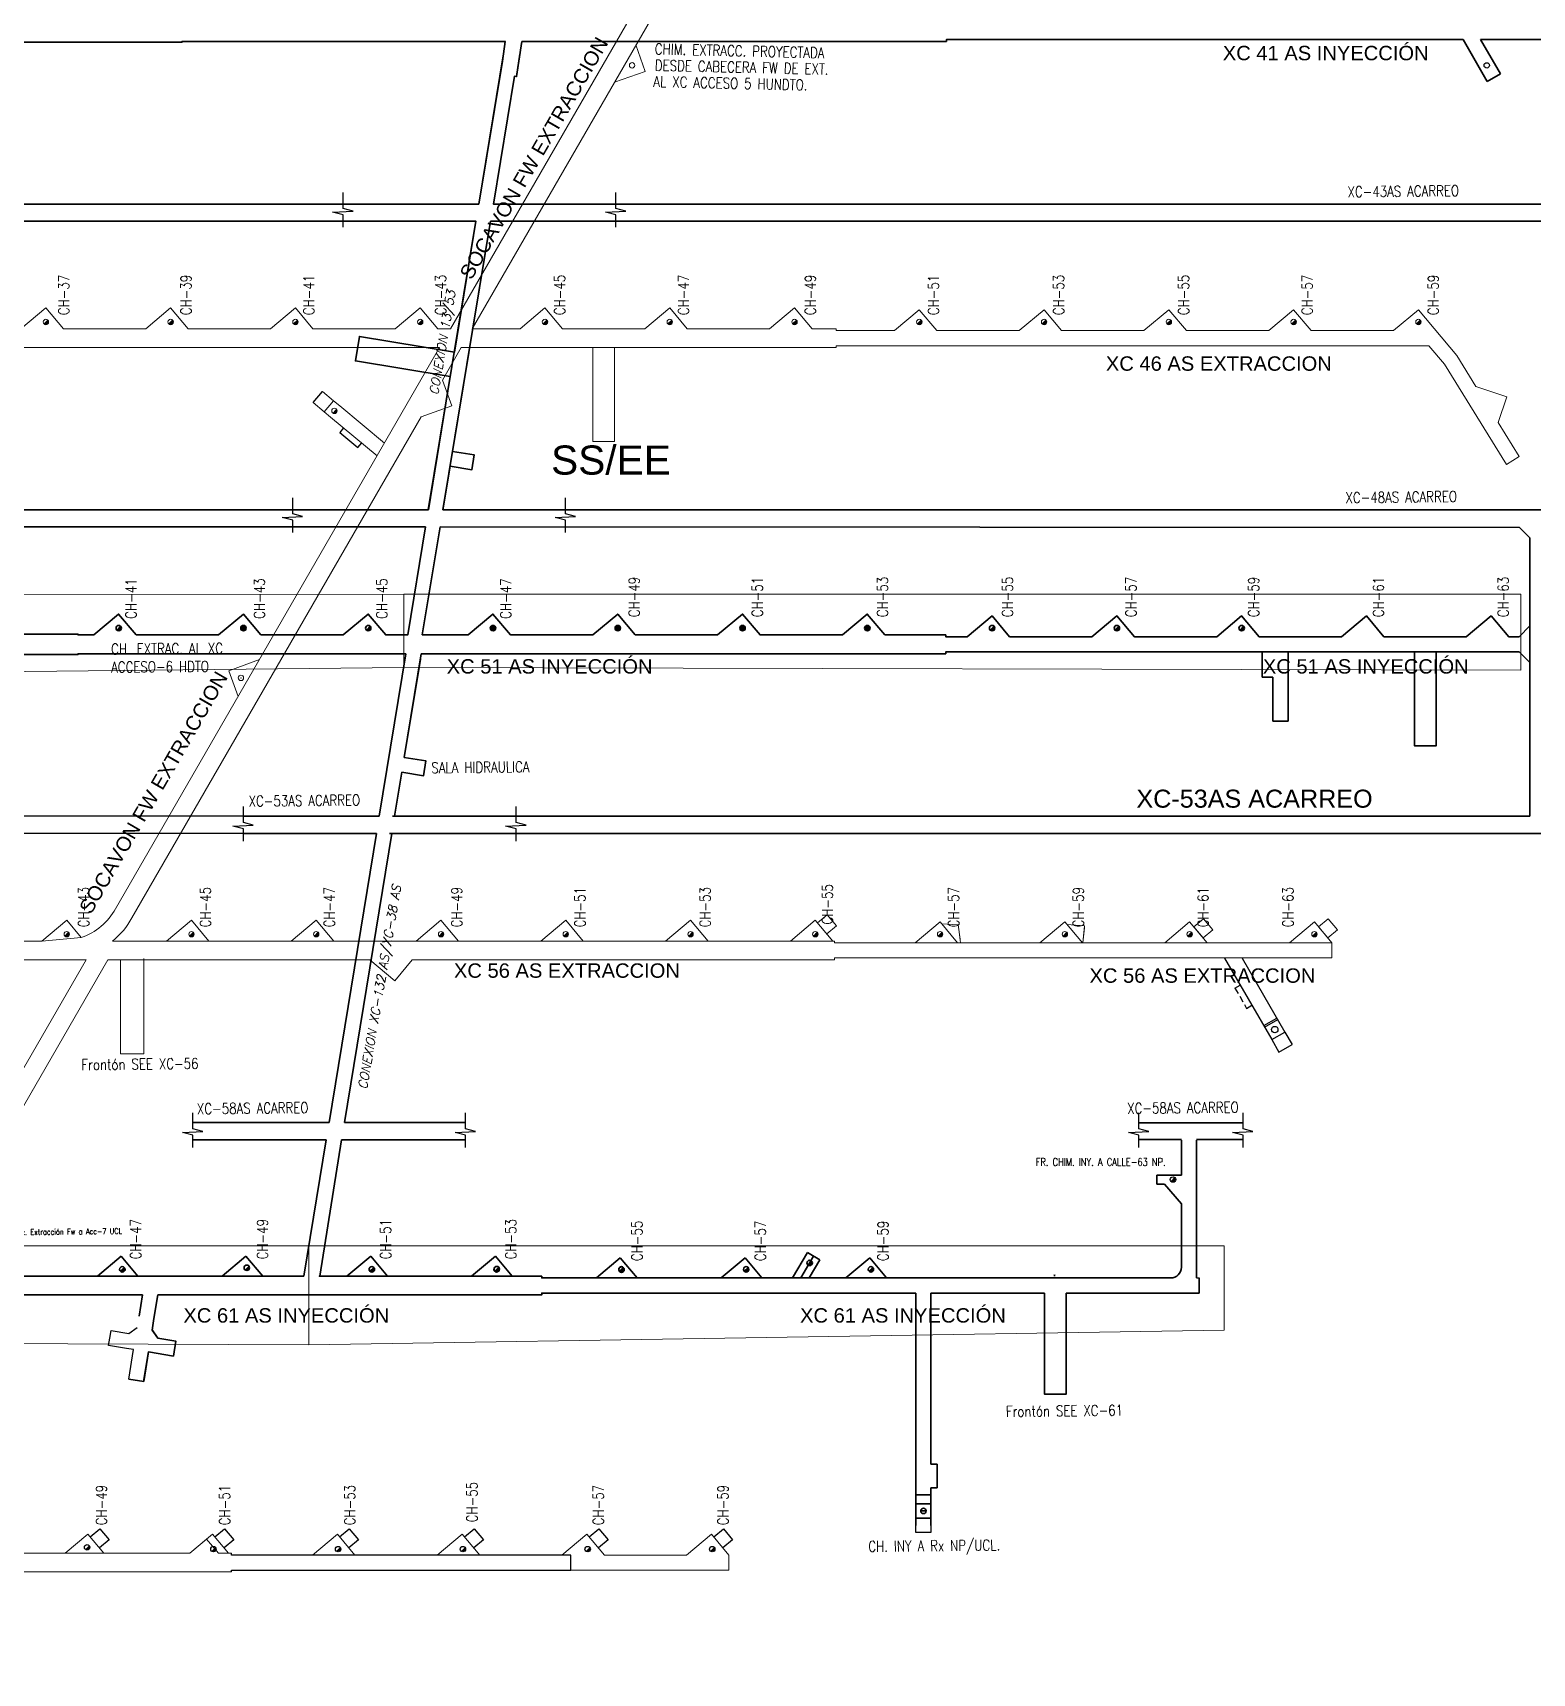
# Model space of a CAD drawing. Header units: millimetres. Extents: x -28 to 1943, y -5245 to 2752.
# Drawn here: x 1094.5 to 1510.8, y -5223.2 to -4767.8 of the extents above; entities that cross this region are included whole.
import ezdxf
from ezdxf.enums import TextEntityAlignment as Align

# ---------------------------------------------------------------- set-up
doc = ezdxf.new("R2010")
doc.units = ezdxf.units.MM
for name, pattern in [('CONTINUA', [0]), ('DASHED2', [0.375, 0.25, -0.125]), ('HIDDEN', [0.375, 0.25, -0.125])]:
    doc.linetypes.add(name, pattern=pattern)
for name, color, linetype, lineweight, transparency in [('234', 1, 'Continuous', 18, 0.5), ('235', 1, 'Continuous', 18, 0.5), ('236', 1, 'Continuous', 18, 0.5), ('241', 1, 'Continuous', 18, 0.5)]:
    doc.layers.add(name, color=color, linetype=linetype, lineweight=lineweight, transparency=transparency)
doc.styles.add('ARIAL', font='arial.ttf')
doc.styles.add('DG-T1-473 TO 560$1$Standard', font='arial.ttf')
doc.styles.add('ROMANS', font='romans.shx', dxfattribs={"width": 0.8})
pattern_1 = [(45, (-18.06037, -4517.2935), (-0.2245064, 0.2245064), [])]

msp = doc.modelspace()

# ---------------------------------------------------------------- hatches: boundary and pattern name
at = {"lineweight": 9}
for points in [[(1097.638, -4848.579, 0.6655196), (1098.915, -4848.045, 0.2008265), (1098.691, -4847.511)], [(1132.279, -4848.579, 0.6655196), (1133.556, -4848.045, 0.2008265), (1133.332, -4847.511)], [(1166.92, -4848.579, 0.6655196), (1168.197, -4848.045, 0.2008265), (1167.973, -4847.511)], [(1201.561, -4848.579, 0.6655196), (1202.838, -4848.045, 0.2008265), (1202.614, -4847.511)], [(1236.202, -4848.579, 0.6655196), (1237.479, -4848.045, 0.2008265), (1237.255, -4847.511)], [(1270.843, -4848.579, 0.6655196), (1272.12, -4848.045, 0.2008265), (1271.896, -4847.511)], [(1305.484, -4848.579, 0.6655196), (1306.761, -4848.045, 0.2008265), (1306.537, -4847.511)], [(1340.125, -4848.579, 0.6655196), (1341.402, -4848.045, 0.2008265), (1341.178, -4847.511)], [(1374.766, -4848.579, 0.6655196), (1376.043, -4848.045, 0.2008265), (1375.819, -4847.511)], [(1409.407, -4848.579, 0.6655196), (1410.684, -4848.045, 0.2008265), (1410.46, -4847.511)], [(1444.048, -4848.579, 0.6655196), (1445.325, -4848.045, 0.2008265), (1445.101, -4847.511)], [(1478.689, -4848.579, 0.6655196), (1479.966, -4848.045, 0.2008265), (1479.742, -4847.511)], [(1103.412, -5018.579, 0.6655196), (1104.688, -5018.045, 0.2008265), (1104.465, -5017.511)], [(1138.053, -5018.579, 0.6655196), (1139.329, -5018.045, 0.2008265), (1139.106, -5017.511)], [(1172.694, -5018.579, 0.6655196), (1173.97, -5018.045, 0.2008265), (1173.747, -5017.511)], [(1207.335, -5018.579, 0.6655196), (1208.611, -5018.045, 0.2008265), (1208.388, -5017.511)], [(1241.976, -5018.579, 0.6655196), (1243.252, -5018.045, 0.2008265), (1243.029, -5017.511)], [(1276.617, -5018.579, 0.6655196), (1277.893, -5018.045, 0.2008265), (1277.67, -5017.511)], [(1311.258, -5018.579, 0.6655196), (1312.534, -5018.045, 0.2008265), (1312.311, -5017.511)], [(1345.899, -5018.579, 0.6655196), (1347.175, -5018.045, 0.2008265), (1346.952, -5017.511)], [(1380.54, -5018.579, 0.6655196), (1381.816, -5018.045, 0.2008265), (1381.593, -5017.511)], [(1415.181, -5018.579, 0.6655196), (1416.457, -5018.045, 0.2008265), (1416.234, -5017.511)], [(1449.822, -5018.579, 0.6655196), (1451.098, -5018.045, 0.2008265), (1450.875, -5017.511)]]:
    msp.add_hatch(color=1, dxfattribs=at).paths.add_polyline_path(points)
h = msp.add_hatch(color=1, dxfattribs=at)
edge = h.paths.add_edge_path()
edge.add_arc((1178.262, -4872.725), 0.748, 230.08708, 360.12325)
edge.add_arc((1178.26, -4872.723), 0.75, 0, 50.30829)
edge.add_line((1178.739, -4872.146), (1177.783, -4873.298))
at = {"lineweight": 35}
for color, points in [(5, [(1117.845, -4933.579, 0.6655196), (1119.122, -4933.045, 0.2008265), (1118.898, -4932.511)]), (5, [(1152.487, -4933.579, 0.6655196), (1153.763, -4933.045, 0.2008265), (1153.539, -4932.511)]), (5, [(1187.128, -4933.579, 0.6655196), (1188.404, -4933.045, 0.2008265), (1188.18, -4932.511)]), (5, [(1221.769, -4933.579, 0.6655196), (1223.045, -4933.045, 0.2008265), (1222.821, -4932.511)]), (5, [(1256.41, -4933.579, 0.6655196), (1257.686, -4933.045, 0.2008265), (1257.462, -4932.511)]), (5, [(1291.051, -4933.579, 0.6655196), (1292.327, -4933.045, 0.2008265), (1292.103, -4932.511)]), (5, [(1325.692, -4933.579, 0.6655196), (1326.968, -4933.045, 0.2008265), (1326.744, -4932.511)]), (5, [(1360.333, -4933.579, 0.6655196), (1361.609, -4933.045, 0.2008265), (1361.385, -4932.511)]), (5, [(1394.974, -4933.579, 0.6655196), (1396.25, -4933.045, 0.2008265), (1396.026, -4932.511)]), (5, [(1429.615, -4933.579, 0.6655196), (1430.891, -4933.045, 0.2008265), (1430.667, -4932.511)]), (5, [(1153.4, -5111.197, 0.6655196), (1154.677, -5110.662, 0.2008265), (1154.453, -5110.128)]), (5, [(1222.821, -5111.564, 0.6655196), (1224.097, -5111.029, 0.2008265), (1223.873, -5110.495)]), (5, [(1309.671, -5109.856, 0.6655196), (1310.948, -5109.322, 0.2008265), (1310.724, -5108.787)]), (5, [(1118.845, -5111.631, 0.6655196), (1120.121, -5111.097, 0.2008265), (1119.897, -5110.563)]), (5, [(1188.095, -5111.631, 0.6655196), (1189.372, -5111.097, 0.2008265), (1189.148, -5110.563)]), (5, [(1188.127, -5111.631, 0.6655196), (1189.403, -5111.097, 0.2008265), (1189.179, -5110.563)]), (5, [(1222.768, -5111.631, 0.6655196), (1224.044, -5111.097, 0.2008265), (1223.82, -5110.563)]), (5, [(1257.409, -5111.631, 0.6655196), (1258.685, -5111.097, 0.2008265), (1258.461, -5110.563)]), (5, [(1257.453, -5111.713, 0.6655196), (1258.729, -5111.179, 0.2008265), (1258.506, -5110.644)]), (5, [(1292.05, -5111.631, 0.6655196), (1293.326, -5111.097, 0.2008265), (1293.102, -5110.563)]), (5, [(1326.691, -5111.631, 0.6655196), (1327.967, -5111.097, 0.2008265), (1327.743, -5110.563)]), (3, [(1109.069, -5188.814, 0.6655196), (1110.346, -5188.28, 0.2008265), (1110.122, -5187.746)]), (3, [(1144.13, -5189.314, 0.6655196), (1145.406, -5188.78, 0.2008265), (1145.183, -5188.246)]), (3, [(1178.771, -5189.314, 0.6655196), (1180.047, -5188.78, 0.2008265), (1179.824, -5188.246)]), (3, [(1213.412, -5189.314, 0.6655196), (1214.688, -5188.78, 0.2008265), (1214.465, -5188.246)]), (3, [(1248.053, -5189.314, 0.6655196), (1249.329, -5188.78, 0.2008265), (1249.106, -5188.246)]), (3, [(1282.62, -5189.314, 0.6655196), (1283.896, -5188.78, 0.2008265), (1283.673, -5188.246)])]:
    msp.add_hatch(color=color, dxfattribs=at).paths.add_polyline_path(points)
h = msp.add_hatch(dxfattribs=at)
h.set_pattern_fill('ANSI31', color=5, scale=0.1)
h.set_pattern_definition([(45, (-87.3424, -4517.2935), (-0.2245064, 0.2245064), [])])
h.paths.add_polyline_path([(1153.763, -4933.045, 1), (1152.263, -4933.045, 1)])
h = msp.add_hatch(dxfattribs=at)
h.set_pattern_fill('ANSI31', color=5, scale=0.1)
h.set_pattern_definition(pattern_1)
h.paths.add_polyline_path([(1223.045, -4933.045, 1), (1221.545, -4933.045, 1)])
h = msp.add_hatch(dxfattribs=at)
h.set_pattern_fill('ANSI31', color=5, scale=0.1)
h.set_pattern_definition(pattern_1)
h.paths.add_polyline_path([(1257.686, -4933.045, 1), (1256.186, -4933.045, 1)])
h = msp.add_hatch(dxfattribs=at)
h.set_pattern_fill('ANSI31', color=5, scale=0.1)
h.set_pattern_definition(pattern_1)
h.paths.add_polyline_path([(1292.327, -4933.045, 1), (1290.827, -4933.045, 1)])
h = msp.add_hatch(dxfattribs=at)
h.set_pattern_fill('ANSI31', color=5, scale=0.1)
h.set_pattern_definition(pattern_1)
h.paths.add_polyline_path([(1326.968, -4933.045, 1), (1325.468, -4933.045, 1)])
msp.add_hatch(color=5).paths.add_polyline_path([(1410.559, -5086.705, 0.6655196), (1411.836, -5086.171, 0.2008265), (1411.612, -5085.636)])

# ---------------------------------------------------------------- linework, layer by layer
at = {"color": 3, "linetype": 'Continuous', "lineweight": 9}
for q in [(1261.964, -4771.135), (1255.997, -4781.453)]:
    msp.add_line((1264.524, -4778.482), q, dxfattribs=at)
at = {"color": 5, "lineweight": 35}
for p, q in [((1491.631, -4769.645), (1498.324, -4781.24)), ((1496.48, -4769.644), (1501.961, -4779.14)), ((1501.961, -4779.14), (1498.324, -4781.24)), ((1222.39, -4815.292), (1256.423, -4815.292)), ((1221.598, -4820.092), (1256.423, -4820.092)), ((1117.845, -4933.579), (1118.898, -4932.511)), ((1152.487, -4933.579), (1153.539, -4932.511)), ((1187.128, -4933.579), (1188.18, -4932.511)), ((1221.769, -4933.579), (1222.821, -4932.511)), ((1256.41, -4933.579), (1257.462, -4932.511)), ((1291.051, -4933.579), (1292.103, -4932.511)), ((1325.692, -4933.579), (1326.744, -4932.511)), ((1360.333, -4933.579), (1361.385, -4932.511)), ((1394.974, -4933.579), (1396.026, -4932.511)), ((1429.615, -4933.579), (1430.667, -4932.511)), ((1435.833, -4939.643), (1435.833, -4946.643)), ((1443.033, -4939.643), (1443.033, -4947.233)), ((1435.833, -4946.643), (1438.833, -4946.643)), ((1438.833, -4946.643), (1438.833, -4947.233)), ((1438.833, -4947.233), (1438.833, -4950.73)), ((1438.833, -4950.73), (1438.833, -4955.08)), ((1443.033, -4947.233), (1443.033, -4950.73)), ((1443.033, -4950.73), (1443.033, -4955.08)), ((1438.833, -4955.08), (1438.833, -4958.93)), ((1443.033, -4955.08), (1443.033, -4958.93)), ((1443.033, -4958.93), (1438.833, -4958.93)), ((1413.436, -5084.921), (1413.436, -5075.195)), ((1413.436, -5081.809), (1413.446, -5081.8)), ((1406.586, -5084.921), (1407.778, -5084.921)), ((1406.586, -5084.921), (1406.586, -5087.421)), ((1406.586, -5087.421), (1407.778, -5087.421)), ((1408.712, -5087.421), (1413.436, -5092.95)), ((1410.559, -5086.705), (1411.612, -5085.636)), ((1413.436, -5110.497), (1413.436, -5092.95)), ((1119.06, -5107.442), (1112.44, -5112.997)), ((1119.06, -5107.442), (1123.721, -5112.997)), ((1153.701, -5107.442), (1147.081, -5112.997)), ((1153.701, -5107.442), (1158.362, -5112.997)), ((1188.342, -5107.442), (1181.722, -5112.997)), ((1188.342, -5107.442), (1193.003, -5112.997)), ((1222.983, -5107.442), (1216.363, -5112.997)), ((1222.983, -5107.442), (1227.644, -5112.997)), ((1257.624, -5107.942), (1251.004, -5113.497)), ((1257.624, -5107.942), (1262.285, -5113.497)), ((1292.265, -5107.942), (1285.645, -5113.497)), ((1292.265, -5107.942), (1296.926, -5113.497)), ((1305.478, -5113.497), (1309.566, -5106.416)), ((1307.787, -5113.497), (1311.298, -5107.416)), ((1309.566, -5106.416), (1313.03, -5108.416)), ((1310.096, -5113.497), (1313.03, -5108.416)), ((1326.906, -5107.942), (1320.286, -5113.497)), ((1326.906, -5107.942), (1331.567, -5113.497)), ((1118.845, -5111.631), (1119.897, -5110.563)), ((1165.665, -5112.997, 2153), (1169.764, -5112.997, 2153)), ((1174.02, -5112.997, 2153), (1174.165, -5112.997, 2153)), ((1188.127, -5111.631), (1189.179, -5110.563)), ((1188.127, -5111.631, 2153), (1189.179, -5110.563, 2153)), ((1222.768, -5111.631), (1223.82, -5110.563)), ((1222.768, -5111.631, 2153), (1223.82, -5110.563, 2153)), ((1227.644, -5112.997), (1235.82, -5112.997, 2153)), ((1257.409, -5111.631), (1258.461, -5110.563)), ((1257.409, -5111.631, 2153), (1258.461, -5110.563, 2153)), ((1326.691, -5111.631), (1327.743, -5110.563)), ((1418.32, -5113.497), (1418.32, -5117.697)), ((1339.689, -5175.056), (1339.689, -5117.697)), ((1343.889, -5165.24), (1343.889, -5117.697)), ((1411.241, -5117.697), (1418.32, -5117.697)), ((1343.889, -5165.24), (1345.589, -5165.24)), ((1345.589, -5171.74), (1345.589, -5165.24)), ((1339.689, -5173.692), (1343.889, -5173.683)), ((1343.889, -5171.74), (1345.589, -5171.74)), ((1343.889, -5175.056), (1343.889, -5171.74)), ((1339.689, -5182.262), (1339.689, -5175.056)), ((1339.689, -5176.192), (1343.889, -5176.183)), ((1342.539, -5178.188), (1341.039, -5178.188)), ((1343.889, -5182.262), (1343.889, -5175.056)), ((1343.889, -5180.188), (1339.689, -5180.188))]:
    msp.add_line(p, q, dxfattribs=at)
at = {"color": 9, "lineweight": 35}
for p, q in [((1180.688, -4815.292), (1218.336, -4815.292)), ((1180.688, -4820.092), (1217.544, -4820.092)), ((1166.693, -4900.17), (1204.333, -4900.171)), ((1208.385, -4900.173), (1242.428, -4900.174)), ((1203.542, -4904.97), (1000.219, -4904.967)), ((1166.693, -4904.97), (1203.542, -4904.97)), ((1207.595, -4904.972), (1242.428, -4904.985)), ((1507.292, -4905.094), (1207.596, -4904.972)), ((986.171, -4985.057), (1190.292, -4985.292)), ((1318.11, -4985.292), (1194.346, -4985.292)), ((1194.973, -4985.292), (1228.717, -4985.292)), ((1318.11, -4985.292), (1510.18, -4985.292)), ((1189.5, -4990.092), (986.171, -4989.857)), ((1193.554, -4990.092), (1318.11, -4990.092)), ((1194.185, -4990.092), (1228.717, -4990.092)), ((1318.11, -4990.092), (1524.069, -4990.092)), ((1138.959, -5070.296), (1176.77, -5070.296)), ((1181.026, -5070.296), (1214.694, -5070.296)), ((1138.959, -5075.096), (1175.982, -5075.096)), ((1180.238, -5075.096), (1214.694, -5075.096))]:
    msp.add_line(p, q, dxfattribs=at)
at = {"color": 1, "lineweight": 9}
for p, q in [((1097.638, -4848.579), (1098.691, -4847.511)), ((1132.279, -4848.579), (1133.332, -4847.511)), ((1166.92, -4848.579), (1167.973, -4847.511)), ((1201.561, -4848.579), (1202.614, -4847.511)), ((1236.202, -4848.579), (1237.255, -4847.511)), ((1270.843, -4848.579), (1271.896, -4847.511)), ((1305.484, -4848.579), (1306.537, -4847.511)), ((1340.125, -4848.579), (1341.178, -4847.511)), ((1374.766, -4848.579), (1375.819, -4847.511)), ((1409.407, -4848.579), (1410.46, -4847.511)), ((1444.048, -4848.579), (1445.101, -4847.511)), ((1478.689, -4848.579), (1479.742, -4847.511)), ((1250.013, -4881.245), (1250.013, -4855.145)), ((1256.013, -4881.245), (1256.013, -4855.145)), ((1210.836, -4871.301), (1208.247, -4864.177)), ((1172.365, -4870.429), (1174.919, -4867.351)), ((1172.365, -4870.429), (1174.919, -4867.351)), ((1174.919, -4867.351), (1177.998, -4869.907)), ((1174.919, -4867.351), (1177.998, -4869.907)), ((1172.365, -4870.429), (1175.444, -4872.985)), ((1172.365, -4870.429), (1175.444, -4872.985)), ((1175.444, -4872.985), (1177.998, -4869.907)), ((1175.444, -4872.985), (1177.207, -4874.448)), ((1177.998, -4869.907), (1179.761, -4871.37)), ((1179.761, -4871.37), (1192.152, -4881.654)), ((1202.354, -4874.385), (1210.836, -4871.301)), ((1177.207, -4874.448), (1190.123, -4885.168)), ((1250.013, -4881.245), (1256.013, -4881.245)), ((1507.231, -4885.423), (1503.66, -4887.633)), ((1157.421, -4941.809), (1148.936, -4944.897)), ((1151.527, -4952.017), (1148.936, -4944.897)), ((1103.925, -5014.14), (1097.007, -5019.945)), ((1103.925, -5014.14), (1107.983, -5018.976)), ((1138.566, -5014.14), (1131.648, -5019.945)), ((1138.566, -5014.14), (1143.437, -5019.945)), ((1173.207, -5014.14), (1166.289, -5019.945)), ((1173.207, -5014.14), (1178.078, -5019.945)), ((1207.848, -5014.14), (1200.93, -5019.945)), ((1207.848, -5014.14), (1212.719, -5019.945)), ((1242.489, -5014.14), (1235.571, -5019.945)), ((1242.489, -5014.14), (1247.36, -5019.945)), ((1277.13, -5014.14), (1270.212, -5019.945)), ((1277.13, -5014.14), (1282.001, -5019.945)), ((1311.771, -5014.14), (1304.853, -5019.945)), ((1311.771, -5014.14), (1316.642, -5019.945)), ((1346.412, -5014.64), (1339.494, -5020.445)), ((1346.412, -5014.64), (1351.283, -5020.445)), ((1381.053, -5014.64), (1374.135, -5020.445)), ((1381.053, -5014.64), (1385.924, -5020.445)), ((1415.694, -5014.64), (1408.776, -5020.445)), ((1415.694, -5014.64), (1420.565, -5020.445)), ((1450.335, -5014.64), (1443.417, -5020.445)), ((1450.335, -5014.64), (1455.206, -5020.445)), ((1103.412, -5018.579), (1104.465, -5017.511)), ((1138.053, -5018.579), (1139.106, -5017.511)), ((1172.694, -5018.579), (1173.747, -5017.511)), ((1207.335, -5018.579), (1208.388, -5017.511)), ((1241.976, -5018.579), (1243.029, -5017.511)), ((1276.617, -5018.579), (1277.67, -5017.511)), ((1311.258, -5018.579), (1312.311, -5017.511)), ((1345.899, -5018.579), (1346.952, -5017.511)), ((1346.843, -5015.154), (1351.471, -5015.448)), ((1351.475, -5015.445), (1351.966, -5019.435)), ((1351.537, -5015.953), (1352.09, -5020.445)), ((1380.54, -5018.579), (1381.593, -5017.511)), ((1381.65, -5015.352), (1386.521, -5015.73)), ((1386.521, -5015.73), (1386.033, -5020.395)), ((1386.469, -5016.227), (1386.033, -5020.445)), ((1415.181, -5018.579), (1416.234, -5017.511)), ((1449.822, -5018.579), (1450.875, -5017.511)), ((1455.206, -5020.445), (1455.206, -5024.645))]:
    msp.add_line(p, q, dxfattribs=at)
at = {"color": 3}
msp.add_line((1172.365, -4870.429), (1174.919, -4867.351), dxfattribs=at)
at = {"color": 7, "lineweight": 35}
for p, q in [((1510.18, -4907.963), (1507.292, -4905.094)), ((1510.18, -4985.292), (1510.18, -4907.963)), ((1430.529, -5070.456), (1401.505, -5070.437)), ((1401.611, -5075.089), (1413.435, -5075.088)), ((1417.635, -5075.088), (1430.516, -5075.088))]:
    msp.add_line(p, q, dxfattribs=at)
at = {"color": 251}
msp.add_line((1510.18, -4963.74), (1510.18, -4907.974), dxfattribs=at)
at = {"color": 5, "linetype": 'Continuous'}
for q in [(1215.364, -4934.945), (1227.152, -4934.945)]:
    msp.add_line((1222.282, -4929.14), q, dxfattribs=at)
at = {"color": 3, "linetype": 'Continuous'}
msp.add_line((1478.143, -4965.745), (1478.143, -4939.643), dxfattribs=at)
at = {"color": 3, "ltscale": 7}
for p, q in [((1425.424, -5024.659), (1438.504, -5047.313)), ((1430.274, -5024.659), (1442.141, -5045.213)), ((1436.254, -5043.416), (1439.891, -5041.316)), ((1436.504, -5043.849), (1440.141, -5041.749)), ((1438.504, -5047.313), (1442.141, -5045.213)), ((1442.141, -5045.213), (1444.141, -5048.677)), ((1438.504, -5047.313), (1440.504, -5050.777)), ((1440.504, -5050.777), (1444.141, -5048.677))]:
    msp.add_line(p, q, dxfattribs=at)
at = {"color": 3, "linetype": 'HIDDEN', "ltscale": 7}
for p, q in [((1428.282, -5033.008), (1429.754, -5032.158)), ((1428.282, -5033.008), (1431.532, -5038.637)), ((1431.532, -5038.637), (1433.004, -5037.787))]:
    msp.add_line(p, q, dxfattribs=at)
at = {"color": 5}
for p, q in [((1309.671, -5109.856, 2153), (1310.724, -5108.787, 2153)), ((1292.05, -5111.631), (1293.102, -5110.563)), ((1292.05, -5111.631, 2153), (1293.102, -5110.563, 2153)), ((1326.691, -5111.631, 2153), (1327.743, -5110.563, 2153)), ((1339.689, -5184.188), (1339.689, -5182.262)), ((1343.889, -5182.262), (1343.889, -5184.188)), ((1343.889, -5184.188), (1339.689, -5184.188))]:
    msp.add_line(p, q, dxfattribs=at)
at = {"color": 7}
for q in [(1418.041, -5113.497), (1418.32, -5113.497)]:
    msp.add_line((1417.636, -5113.497), q, dxfattribs=at)
at = {"color": 1, "lineweight": 9}
for points in [[(1091.234, -4849.945), (1098.151, -4844.14), (1103.022, -4849.945), (1125.875, -4849.945), (1132.792, -4844.14), (1137.663, -4849.945), (1160.516, -4849.945), (1167.433, -4844.14), (1172.304, -4849.945), (1195.157, -4849.945), (1202.074, -4844.14), (1206.945, -4849.945), (1210.461, -4849.945), (1303.885, -4688.127)], [(1507.231, -4885.423), (1501.392, -4875.984), (1503.765, -4868.788), (1495.19, -4865.959), (1489.851, -4857.331), (1479.203, -4844.64), (1472.285, -4850.445), (1449.432, -4850.445), (1444.562, -4844.64), (1437.644, -4850.445), (1414.791, -4850.445), (1409.921, -4844.64), (1403.003, -4850.445), (1380.15, -4850.445), (1375.28, -4844.64), (1368.362, -4850.445), (1345.509, -4850.445), (1340.639, -4844.64), (1333.721, -4850.445), (1317.562, -4850.445), (1317.562, -4849.945), (1310.868, -4849.945), (1305.997, -4844.14), (1299.08, -4849.945), (1276.227, -4849.945), (1271.356, -4844.14), (1264.439, -4849.945), (1241.586, -4849.945), (1236.715, -4844.14), (1229.798, -4849.945), (1216.464, -4849.945), (1309.298, -4689.151)], [(1208.247, -4864.177), (1213.462, -4855.145), (1317.562, -4855.145), (1317.562, -4854.645), (1482.115, -4854.645), (1486.439, -4859.798), (1503.66, -4887.633)], [(1180.823, -4877.463), (1179.737, -4878.771), (1184.739, -4882.923), (1185.831, -4881.606)], [(1180.823, -4877.463), (1179.737, -4878.771), (1184.739, -4882.923), (1185.831, -4881.606)], [(1312.419, -5014.902), (1315.1, -5012.653), (1317.671, -5015.717), (1314.99, -5017.967)], [(1416.844, -5016.01), (1419.525, -5013.761), (1422.096, -5016.825), (1419.415, -5019.074), (1416.844, -5016.01)], [(1451.485, -5016.01), (1454.166, -5013.761), (1456.737, -5016.825), (1454.056, -5019.074), (1451.485, -5016.01)], [(1115.312, -5025.145), (1188.111, -5025.145), (1195.022, -5030.945), (1199.89, -5025.145), (1317.065, -5025.145), (1317.065, -5024.645), (1455.206, -5024.645)], [(1118.888, -5025.27), (1118.888, -5051.27), (1125.37, -5051.27), (1125.37, -5024.823)], [(1079.602, -5189.929), (1138.111, -5189.929), (1142.765, -5186.025), (1146.041, -5189.929), (1149.727, -5189.929)], [(1103.47, -5189.929), (1109.792, -5184.625), (1114.243, -5189.929)], [(1149.727, -5195.066), (1059.7, -5195.107), (1059.722, -5223.229), (1053.722, -5223.234), (1053.709, -5195.11)]]:
    msp.add_lwpolyline(points, dxfattribs=at)
for points in [[(907.626, -4730.837), (907.626, -5008.747, 0.4142136), (924.024, -5025.145), (1109.308, -5025.145)], [(912.826, -4852.527, 0.1442046), (921.715, -4855.145), (1207.457, -4855.145), (1117.503, -5010.95, -0.1850284), (1107.983, -5018.976), (1097.007, -5019.945), (924.024, -5019.945, -0.4142136), (912.826, -5008.747), (912.826, -4852.527)], [(1455.206, -5020.445), (1317.065, -5020.445), (1317.065, -5019.945), (1116.688, -5019.945, 0.0933165), (1122.03, -5013.51), (1202.354, -4874.385)]]:
    msp.add_lwpolyline(points, format="xyb", dxfattribs=at)
at = {"color": 5, "lineweight": 35}
for points in [[(912.071, -4770.395), (1135.969, -4770.395), (1135.969, -4770.145), (1225.784, -4770.145)], [(1196.858, -4770.145), (1225.648, -4770.145)], [(1230.287, -4770.145), (1348.155, -4770.145), (1348.155, -4769.645), (1491.631, -4769.645)], [(1230.287, -4770.145), (1348.155, -4770.145), (1348.155, -4769.645), (1491.631, -4769.645)], [(1263.149, -4770.145), (1230.287, -4770.145)], [(1496.48, -4769.645), (1663.653, -4769.645)], [(1496.48, -4769.645), (1663.653, -4769.645)], [(1198.597, -4934.944), (1198.597, -4934.945), (1192.511, -4934.945), (1187.641, -4929.14), (1180.723, -4934.945), (1157.87, -4934.945), (1153, -4929.14), (1146.082, -4934.945), (1123.229, -4934.945), (1118.359, -4929.14), (1111.441, -4934.945), (1107.102, -4934.945), (1107.102, -4934.695), (1088.379, -4934.695)], [(1510.18, -4932.443), (1507.18, -4935.443), (1504.28, -4935.445), (1499.41, -4929.64), (1492.492, -4935.445), (1469.639, -4935.445), (1464.769, -4929.64), (1457.851, -4935.445), (1434.998, -4935.445), (1430.128, -4929.64), (1423.21, -4935.445), (1400.357, -4935.445), (1395.487, -4929.64), (1388.569, -4935.445), (1365.716, -4935.445), (1360.846, -4929.64), (1353.928, -4935.445), (1347.975, -4935.445), (1347.975, -4934.945), (1331.075, -4934.945), (1326.205, -4929.14), (1319.287, -4934.945), (1296.434, -4934.945), (1291.564, -4929.14), (1284.646, -4934.945), (1261.793, -4934.945), (1256.923, -4929.14), (1250.005, -4934.945), (1227.152, -4934.945), (1222.282, -4929.14), (1215.364, -4934.945), (1202.651, -4934.945)], [(1198.124, -4940.145), (1107.102, -4940.145), (1107.102, -4940.395), (972.195, -4940.395)], [(1510.18, -4942.643), (1507.18, -4939.643), (1347.975, -4939.645), (1347.975, -4940.145), (1202.38, -4940.145)], [(1510.18, -4942.643), (1507.18, -4939.643), (1347.975, -4939.645), (1347.975, -4940.145), (1202.38, -4940.145)], [(1478.143, -4939.643), (1478.143, -4965.745), (1484.143, -4965.745), (1484.143, -4939.643)], [(1417.636, -5075.195), (1417.636, -5113.497)], [(1407.778, -5084.921), (1413.436, -5084.921)], [(1408.712, -5087.421), (1407.778, -5087.421)], [(1089.08, -5112.997), (1123.721, -5112.997)], [(1123.721, -5112.997), (1158.362, -5112.997)], [(1158.362, -5112.997), (1169.764, -5112.997)], [(1174.02, -5112.997), (1174.02, -5112.997), (1193.003, -5112.997)], [(1193.003, -5112.997), (1227.644, -5112.997)], [(1228.151, -5112.997), (1235.82, -5112.997), (1235.82, -5113.497), (1262.285, -5113.497)], [(1262.285, -5113.497), (1296.926, -5113.497)], [(1296.926, -5113.497), (1331.567, -5113.497)], [(1331.567, -5113.497), (1366.208, -5113.497)], [(1366.208, -5113.497), (1400.849, -5113.497)], [(1400.849, -5113.497), (1410.48, -5113.497)], [(1001.296, -5118.461), (1073.46, -5118.447), (1073.46, -5118.197), (1124.957, -5118.197)], [(1124.957, -5118.197), (1124.024, -5124.089)], [(1129.212, -5118.197), (1128.154, -5124.743)], [(1129.212, -5118.197), (1235.82, -5118.197), (1235.82, -5117.697), (1339.689, -5117.697)], [(1343.889, -5117.697), (1375.412, -5117.697)], [(1375.412, -5117.695), (1375.412, -5145.795), (1381.412, -5145.795), (1381.412, -5117.697)], [(1381.412, -5117.697), (1411.241, -5117.697)], [(1128.154, -5124.743), (1127.635, -5127.951), (1129.273, -5130.221), (1134.209, -5131.018), (1133.539, -5135.164), (1126.623, -5134.047), (1125.291, -5142.255)], [(1125.302, -5142.257), (1121.169, -5141.581)]]:
    msp.add_lwpolyline(points, dxfattribs=at)
at = {"color": 9, "lineweight": 35}
for points in [[(1225.648, -4770.145), (1224.882, -4775.615), (1218.336, -4815.292), (984.819, -4815.29, 0.4442235)], [(1698.275, -4857.551, 0.2081723), (1612.217, -4820.095), (1221.598, -4820.092), (1211.061, -4883.97), (1217.079, -4884.963), (1216.395, -4889.107), (1210.376, -4888.114), (1208.388, -4900.173), (1564.416, -4900.176, -0.4910932), (1682.847, -5053.477), (1682.926, -5053.521)]]:
    msp.add_lwpolyline(points, format="xyb", dxfattribs=at)
for points in [[(1230.287, -4770.145), (1228.82, -4779.884), (1228.245, -4779.798), (1222.39, -4815.292), (1531.048, -4815.294)], [(1225.209, -4773.629), (1218.336, -4815.292)], [(1222.39, -4815.292), (1228.245, -4779.798), (1228.82, -4779.884), (1229.743, -4773.679)], [(1222.39, -4815.292), (1228.245, -4779.798), (1228.82, -4779.884), (1229.743, -4773.679)], [(1217.544, -4820.092), (1204.333, -4900.171)], [(1208.385, -4900.173), (1221.598, -4820.092)], [(1203.542, -4904.97), (1198.597, -4934.944)], [(1202.651, -4934.945), (1207.595, -4904.972)], [(1190.717, -4985.292), (1198.124, -4940.145)], [(1202.38, -4940.145), (1197.655, -4968.947), (1203.673, -4969.94), (1202.99, -4974.084), (1196.971, -4973.091)], [(1202.123, -4941.714), (1197.655, -4968.947), (1203.673, -4969.94), (1202.99, -4974.084), (1196.971, -4973.091)], [(1196.975, -4973.091), (1194.973, -4985.292)], [(1190.717, -4985.292), (1152.982, -4985.292)], [(1189.929, -4990.092), (1152.982, -4990.092)], [(1176.77, -5070.296), (1189.929, -4990.092)], [(1194.185, -4990.092), (1181.026, -5070.296)], [(1169.764, -5112.997), (1175.982, -5075.096)], [(1180.238, -5075.096), (1174.165, -5112.997)]]:
    msp.add_lwpolyline(points, dxfattribs=at)
at = {"color": 252, "linetype": 'CONTINUA'}
for points in [[(1180.688, -4821.699), (1180.688, -4818.279), (1177.765, -4817.529), (1183.426, -4817.251), (1180.688, -4816.525), (1180.688, -4812.07)], [(1256.423, -4821.699), (1256.423, -4818.279), (1253.5, -4817.529), (1259.161, -4817.251), (1256.423, -4816.525), (1256.423, -4812.07)], [(1166.693, -4906.533), (1166.693, -4903.114), (1163.77, -4902.363), (1169.431, -4902.085), (1166.693, -4901.36), (1166.693, -4896.905)], [(1242.428, -4906.533), (1242.428, -4903.114), (1239.505, -4902.363), (1245.166, -4902.085), (1242.428, -4901.36), (1242.428, -4896.905)], [(1152.982, -4992.228), (1152.982, -4988.809), (1150.058, -4988.058), (1155.72, -4987.78), (1152.982, -4987.055), (1152.982, -4982.6)], [(1228.717, -4992.228), (1228.717, -4988.809), (1225.794, -4988.058), (1231.455, -4987.78), (1228.717, -4987.055), (1228.717, -4982.6)], [(1138.959, -5077.232), (1138.959, -5073.812), (1136.036, -5073.062), (1141.697, -5072.784), (1138.959, -5072.058), (1138.959, -5067.603)], [(1214.694, -5077.232), (1214.694, -5073.812), (1211.771, -5073.062), (1217.432, -5072.784), (1214.694, -5072.058), (1214.694, -5067.603)], [(1401.611, -5077.246), (1401.611, -5073.826), (1398.688, -5073.075), (1404.349, -5072.798), (1401.611, -5072.072), (1401.611, -5067.617)], [(1430.516, -5077.245), (1430.516, -5073.826), (1427.592, -5073.075), (1433.253, -5072.797), (1430.516, -5072.072), (1430.516, -5067.617)]]:
    msp.add_lwpolyline(points, dxfattribs=at)
at = {"color": 9, "linetype": 'DASHED2', "lineweight": 35}
for points in [[(1490.663, -4815.294), (1531.048, -4815.294)], [(1587.725, -4820.094), (1489.421, -4820.094)]]:
    msp.add_lwpolyline(points, dxfattribs=at)
at = {"color": 9, "lineweight": 35}
msp.add_lwpolyline([(1000.219, -4900.167, 0.3636762), (879.696, -5001.181, 0.0300825), (876.303, -4987.344, -0.0265526), (871.572, -4970.732), (870.545, -4965.922), (869.684, -4961.66, -0.4757057), (984.819, -4820.09), (1217.544, -4820.092), (1211.557, -4856.387), (1185.215, -4852.065), (1184.098, -4858.874), (1210.434, -4863.195), (1204.334, -4900.171)], format="xyb", close=True, dxfattribs=at)
at = {"color": 3}
for points in [[(1180.823, -4877.463), (1179.737, -4878.771), (1184.739, -4882.923), (1185.831, -4881.606)], [(1115.572, -5132.261), (1115.901, -5130.184), (1116.268, -5128.119)], [(1116.242, -5128.115), (1121.178, -5128.912), (1123.472, -5127.257)], [(1127.618, -5127.927), (1129.273, -5130.221), (1134.209, -5131.018)], [(1133.539, -5135.164), (1128.603, -5134.367), (1126.629, -5134.048), (1125.303, -5142.25), (1121.157, -5141.58), (1122.483, -5133.378), (1120.508, -5133.059), (1120.508, -5133.059), (1115.572, -5132.261)], [(1110.435, -5185.392), (1113.117, -5183.142), (1115.688, -5186.206), (1113.007, -5188.456)], [(1145.076, -5185.392), (1147.758, -5183.142), (1150.329, -5186.206), (1147.648, -5188.456)], [(1179.717, -5185.392), (1182.399, -5183.142), (1184.97, -5186.206), (1182.289, -5188.456)], [(1214.358, -5185.392), (1217.04, -5183.142), (1219.611, -5186.206), (1216.93, -5188.456)], [(1249, -5185.392), (1251.681, -5183.142), (1254.252, -5186.206), (1251.571, -5188.456)], [(1283.567, -5185.392), (1286.248, -5183.142), (1288.819, -5186.206), (1286.138, -5188.456)]]:
    msp.add_lwpolyline(points, dxfattribs=at)
at = {"color": 1, "lineweight": 9, "elevation": 2153}
for points in [[(1020.733, -5188.961), (1071.675, -5100.711), (1073.926, -5104.413), (1076.313, -5103.035), (1073.342, -5097.9), (1115.312, -5025.145)], [(1109.308, -5025.145), (1030.6, -5161.471)]]:
    msp.add_lwpolyline(points, dxfattribs=at)
at = {"color": 7}
msp.add_lwpolyline([(1417.636, -5075.195), (1417.636, -5113.497)], dxfattribs=at)
at = {"color": 5, "const_width": 0.5}
msp.add_lwpolyline([(1378.437, -5112.771, 0.0392901), (1377.924, -5112.811, 0.0392901)], format="xyb", dxfattribs=at)
at = {"color": 3, "linetype": 'CONTINUA', "lineweight": 0}
msp.add_lwpolyline([(1099.59, -5189.929), (1103.47, -5189.929), (1109.792, -5184.625), (1114.243, -5189.929), (1138.111, -5189.929), (1144.433, -5184.625), (1148.884, -5189.929), (1149.727, -5189.929), (1149.727, -5190.429), (1172.156, -5190.429), (1179.074, -5184.625), (1183.945, -5190.429), (1206.797, -5190.429), (1213.715, -5184.625), (1218.586, -5190.429), (1241.438, -5190.429), (1248.356, -5184.625), (1253.227, -5190.429), (1276.006, -5190.429), (1282.923, -5184.625), (1287.794, -5190.429), (1287.794, -5194.629), (1149.727, -5194.629), (1149.727, -5195.129), (1148.343, -5195.067)], dxfattribs=at)
at = {"color": 1, "linetype": 'Continuous'}
msp.add_lwpolyline([(1149.727, -5195.066), (1149.727, -5194.629), (1243.866, -5194.631), (1243.866, -5190.429), (1149.727, -5190.429), (1149.727, -5189.929)], dxfattribs=at)
at = {"color": 3, "linetype": 'Continuous', "lineweight": 9}
msp.add_circle((1260.897, -4776.783), 0.75, dxfattribs=at)
at = {"color": 5}
for centre in [(1498.185, -4776.796), (1411.086, -5086.171), (1292.576, -5111.097, 2153), (1327.217, -5111.097, 2153)]:
    msp.add_circle(centre, 0.75, dxfattribs=at)
at = {"color": 1, "lineweight": 9}
for centre in [(1098.165, -4848.045), (1132.806, -4848.045), (1167.447, -4848.045), (1202.088, -4848.045), (1236.729, -4848.045), (1271.37, -4848.045), (1306.011, -4848.045), (1340.652, -4848.045), (1375.293, -4848.045), (1409.934, -4848.045), (1444.575, -4848.045), (1479.216, -4848.045), (1178.26, -4872.723), (1152.311, -4946.861), (1103.938, -5018.045), (1138.579, -5018.045), (1173.22, -5018.045), (1207.861, -5018.045), (1242.502, -5018.045), (1277.143, -5018.045), (1311.784, -5018.045), (1346.425, -5018.045), (1381.066, -5018.045), (1415.707, -5018.045), (1450.348, -5018.045)]:
    msp.add_circle(centre, 0.75, dxfattribs=at)
at = {"color": 5, "lineweight": 35}
for centre in [(1118.372, -4933.045), (1153.013, -4933.045), (1187.654, -4933.045), (1222.295, -4933.045), (1256.936, -4933.045), (1291.577, -4933.045), (1326.218, -4933.045), (1360.859, -4933.045), (1395.5, -4933.045), (1430.141, -4933.045), (1119.371, -5111.097), (1153.927, -5110.662), (1188.622, -5111.097), (1188.653, -5111.097), (1188.653, -5111.097, 2153), (1223.294, -5111.097), (1223.294, -5111.097, 2153), (1223.347, -5111.029), (1257.935, -5111.097), (1257.935, -5111.097, 2153), (1257.979, -5111.179), (1292.576, -5111.097), (1310.198, -5109.322), (1327.217, -5111.097), (1341.789, -5178.188)]:
    msp.add_circle(centre, 0.75, dxfattribs=at)
at = {"color": 3}
for centre, radius in [((1439.323, -5044.531), 0.9), ((1109.596, -5188.28), 0.75), ((1144.656, -5188.78), 0.75), ((1179.297, -5188.78), 0.75), ((1213.938, -5188.78), 0.75), ((1248.579, -5188.78), 0.75), ((1283.146, -5188.78), 0.75)]:
    msp.add_circle(centre, radius, dxfattribs=at)
at = {"color": 5, "lineweight": 35}
msp.add_arc((1410.436, -5110.497), 3, 270, 0, dxfattribs=at)
at = {"color": 1, "lineweight": 9}
msp.add_point((1152.311, -4946.861), dxfattribs=at)
at = {"layer": '234'}
msp.add_lwpolyline([(906.329, -4957.108), (906.503, -4923.775), (1197.488, -4923.653), (1197.488, -4944.022), (917.081, -4946.922), (906.329, -4957.108)], close=True, dxfattribs=at)
at = {"layer": '235'}
msp.add_lwpolyline([(1197.488, -4923.653), (1507.642, -4923.648), (1507.642, -4944.727), (1197.488, -4944.022), (1197.488, -4923.653)], close=True, dxfattribs=at)
at = {"layer": '236'}
msp.add_lwpolyline([(880.972, -5127.099), (880.749, -5104.594), (1171.142, -5104.594), (1171.142, -5132.072), (881.104, -5130.902), (880.972, -5127.099)], close=True, dxfattribs=at)
at = {"layer": '241'}
msp.add_lwpolyline([(1171.142, -5104.594), (1425.306, -5104.594), (1425.306, -5128.004), (1171.142, -5132.072), (1171.142, -5104.594)], close=True, dxfattribs=at)

# ---------------------------------------------------------------- texts
at = {"color": 7, "lineweight": 9, "style": 'DG-T1-473 TO 560$1$Standard'}
for p in [(1216.28, -4836.609), (1110.64, -5012.76)]:
    msp.add_text('SOCAVON FW EXTRACCION', height=4, rotation=60, dxfattribs=at).set_placement(p)
at = {"color": 7, "lineweight": 9, "style": 'ROMANS', "width": 0.8}
for s, rotation, p in [('CHIM. EXTRACC. PROYECTADA', 358.66617, (1267.186, -4773.724)), ('DESDE CABECERA FW DE EXT.', 358.66617, (1267.186, -4778.24)), ('AL XC ACCESO 5 HUNDTO.', 358.66617, (1266.787, -4782.757)), ('CH-37', 90, (1104.624, -4846.155)), ('CH-39', 90, (1138.538, -4846.155)), ('CH-41', 90, (1172.661, -4846.155)), ('CH-43', 90, (1209.267, -4846.155)), ('CH-45', 90, (1242.29, -4846.155)), ('CH-47', 90, (1276.686, -4846.155)), ('CH-49', 90, (1311.876, -4846.155)), ('CH-51', 90, (1346.081, -4846.155)), ('CH-53', 90, (1380.83, -4846.155)), ('CH-55', 90, (1415.548, -4846.155)), ('CH-57', 90, (1449.821, -4846.155)), ('CH-59', 90, (1484.831, -4846.155)), ('CH. EXTRAC. AL XC ', 0.42491, (1116.276, -4940.368)), ('ACCESO-6 HDTO', 0.42491, (1116.276, -4945.378)), ('CH-43', 90, (1110.153, -5016.155)), ('CH-45', 90, (1143.948, -5016.155)), ('CH-47', 90, (1178.344, -5016.155)), ('CH-49', 90, (1213.726, -5016.155)), ('CH-53', 90, (1282.681, -5016.155)), ('CH-55', 90, (1316.63, -5015.345)), ('CH-57', 90, (1351.671, -5016.155)), ('CH-59', 90, (1386.296, -5016.155)), ('CH-51', 90, (1247.932, -5016.155))]:
    msp.add_text(s, height=3, rotation=rotation, dxfattribs=at).set_placement(p)
at = {"color": 7}
for s, height, style, p in [('XC 41 AS INYECCIÓN', 4, 'DG-T1-473 TO 560$1$Standard', (1424.907, -4775.37)), ('SS/EE', 8.0816, 'DG-T1-473 TO 560$1$Standard', (1238.41, -4890.426)), ('XC 51 AS INYECCIÓN', 4, 'DG-T1-473 TO 560$1$Standard', (1209.434, -4945.672)), ('XC 51 AS INYECCIÓN', 4, 'DG-T1-473 TO 560$1$Standard', (1436.032, -4945.672)), ('XC-53AS ACARREO', 5, 'ARIAL', (1400.917, -4982.904)), ('XC 61 AS INYECCIÓN', 4, 'DG-T1-473 TO 560$1$Standard', (1136.338, -5125.888)), ('XC 61 AS INYECCIÓN', 4, 'DG-T1-473 TO 560$1$Standard', (1307.534, -5125.888))]:
    msp.add_text(s, height=height, dxfattribs=dict(at, style=style)).set_placement(p)
at = {"color": 7, "style": 'ROMANS', "width": 0.8}
for s, height, rotation, p in [('XC-43AS ACARREO', 3, 0.63243, (1459.549, -4813.404)), ('XC-48AS ACARREO', 3, 0.63243, (1458.982, -4898.34)), ('CH-53', 3, 90, (1331.929, -4930.019)), ('CH-55', 3, 90, (1366.646, -4930.019)), ('CH-57', 3, 90, (1400.919, -4930.019)), ('CH-63', 3, 90, (1504.248, -4930.019)), ('CH-41', 3, 90, (1123.3, -4930.478)), ('CH-43', 3, 90, (1158.942, -4930.478)), ('CH-45', 3, 90, (1192.929, -4930.478)), ('CH-47', 3, 90, (1227.325, -4930.478)), ('CH-49', 3, 90, (1262.974, -4930.019)), ('CH-51', 3, 90, (1297.18, -4930.019)), ('CH-59', 3, 90, (1434.966, -4930.019)), ('CH-61', 3, 90, (1469.607, -4930.019)), ('SALA HIDRAULICA', 3, 0.63243, (1205.184, -4973.338)), ('XC-53AS ACARREO', 3, 0.63243, (1154.459, -4982.61)), ('CH-63', 3, 90, (1444.519, -5016.155)), ('CH-61', 3, 90, (1420.937, -5016.155)), ('Frontón SEE XC-56', 3, 0.63243, (1108.036, -5055.779)), ('XC-58AS ACARREO', 3, 0.63243, (1140.107, -5068.014)), ('XC-58AS ACARREO', 3, 0.63243, (1398.375, -5067.909)), ('Chim.  Soc. Extracción Fw a Acc-7 UCL', 1.58223, 0.63243, (1082.231, -5101.668)), ('CH-47', 3, 90, (1124.589, -5108.343)), ('CH-49', 3, 90, (1159.778, -5108.343)), ('CH-51', 3, 90, (1193.984, -5108.343)), ('CH-53', 3, 90, (1228.733, -5108.343)), ('CH-55', 3, 90, (1263.753, -5108.818)), ('CH-57', 3, 90, (1298.026, -5108.818)), ('CH-59', 3, 90, (1332.072, -5108.818)), ('Frontón SEE XC-61', 3, 0.63243, (1364.704, -5152.062)), ('CH-49', 3, 90, (1115.068, -5182.174)), ('CH-51', 3, 90, (1149.274, -5182.174)), ('CH-53', 3, 90, (1184.023, -5182.174)), ('CH-55', 3, 90, (1217.972, -5181.364)), ('CH-57', 3, 90, (1253.013, -5182.174)), ('CH-59', 3, 90, (1287.638, -5182.174)), ('CH. INY A Rx NP/UCL.', 3, 0.63243, (1326.505, -5189.542))]:
    msp.add_text(s, height=height, rotation=rotation, dxfattribs=at).set_placement(p)
at = {"color": 7, "linetype": 'Continuous', "style": 'ROMANS', "oblique": 15}
for s, p in [('CONEXION 13/53', (1207.038, -4868.48)), ('CONEXION XC-132 AS/XC-38 AS', (1187.251, -5061.286))]:
    msp.add_text(s, height=2.5, rotation=80.44028, dxfattribs=at).set_placement(p)
at = {"color": 7, "lineweight": 9, "style": 'DG-T1-473 TO 560$1$Standard'}
for s, p in [('XC 46 AS EXTRACCION', (1392.45, -4861.589)), ('XC 56 AS EXTRACCION', (1211.451, -5030.141)), ('XC 56 AS EXTRACCION', (1387.892, -5031.529))]:
    msp.add_text(s, height=4, dxfattribs=at).set_placement(p)
at = {"color": 7, "lineweight": 13, "style": 'ROMANS', "width": 0.8}
msp.add_text('FR. CHIM. INY. A CALLE-63 NP.', height=2.1, dxfattribs=at).set_placement((1409.043, -5082.346), align=Align.RIGHT)

doc.saveas('drawing.dxf')
